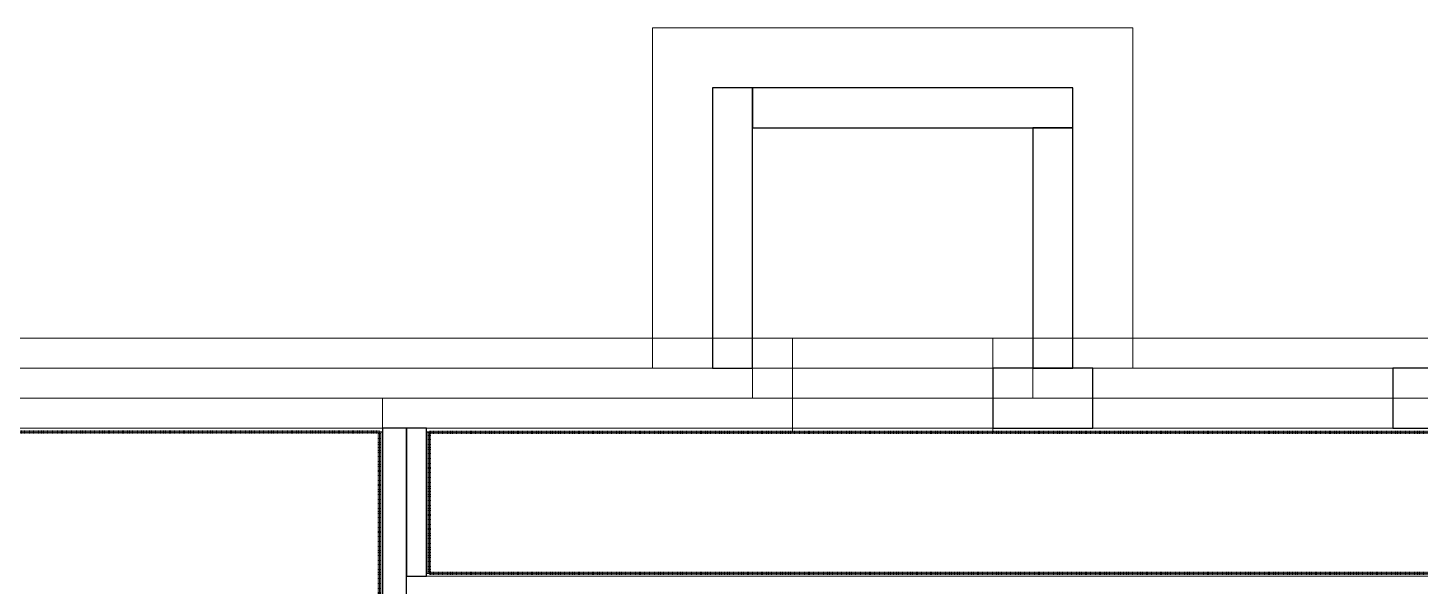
# Model space of a CAD drawing. Header units: millimetres. Extents: x -5300 to 98858, y -5196 to 93886.
# Drawn here: x 28428 to 35386, y 51560 to 54350 of the extents above; entities that cross this region are included whole.
import ezdxf

# ---------------------------------------------------------------- set-up
doc = ezdxf.new("R2010")
doc.units = ezdxf.units.MM
doc.linetypes.add('Штрих', pattern=[6.35, 3.175, -3.175])
doc.linetypes.add('Штрих_2_', pattern=[6.35, 3.175, -3.175])
for name, color, linetype, lineweight, true_color in [('_Разделитель помещений_', 4, 'Штрих', 70, 0x00ffff), ('Колонны', 7, 'Continuous', 18, 0x7f7f7f), ('Обобщенные модели', 7, 'Continuous', 18, 0x7f7f7f), ('Перекрытия', 7, 'Continuous', 18, 0x7f7f7f), ('Стены', 7, 'Continuous', 18, 0x7f7f7f), ('Стены разрез', 7, 'Continuous', 50, 0x7f7f7f)]:
    doc.layers.add(name, color=color, linetype=linetype, lineweight=lineweight, true_color=true_color)
doc.layers.add('Генплан', color=7, linetype='Continuous', lineweight=9)

# ---------------------------------------------------------------- blocks, each defined once
blk = doc.blocks.new('ПЕР-003 - ПЕР-003-240210-Подвал')
at = {"layer": 'Перекрытия', "color": 254, "true_color": 0xd4d4d4}
for p, q in [((58150, 52650), (15650, 52650)), ((15650, 52650), (58150, 52650))]:
    blk.add_line(p, q, dxfattribs=at)
blk = doc.blocks.new('СТН-03 127417 - СТН-03 2-245353-Подвал')
at = {"layer": 'Стены', "color": 254, "true_color": 0xd4d4d4}
blk.add_line((22890, 52500), (39000, 52500), dxfattribs=at)
blk = doc.blocks.new('СТН-03 127417 - СТН-03-245346-Подвал')
at = {"layer": 'Стены', "color": 254, "true_color": 0xd4d4d4}
for p, q in [((22990, 52800), (31849.999959, 52800)), ((22990, 52800), (38850, 52800)), ((22990, 52800), (38850, 52800)), ((31849.999959, 52800), (31549.999959, 52800)), ((31549.999959, 52800), (31549.999959, 52800)), ((31549.999959, 52800), (31849.999959, 52800)), ((31549.999959, 52800), (31849.999959, 52800)), ((31549.999959, 52650), (31549.999959, 52800)), ((31549.999959, 52800), (31549.999959, 52800)), ((31549.999959, 52800), (31549.999959, 52650)), ((31549.999959, 52650), (31549.999959, 52800)), ((31849.999959, 52800), (31549.999959, 52800)), ((31549.999959, 52800), (31549.999959, 52650)), ((32049.999959, 52800), (31849.999959, 52800)), ((31849.999959, 52800), (31849.999959, 52800)), ((31849.999959, 52800), (31849.999959, 52800)), ((31849.999959, 52650), (31849.999959, 52800)), ((31849.999959, 52800), (31849.999959, 52800)), ((31849.999959, 52650), (31849.999959, 52800)), ((31849.999959, 52800), (31849.999959, 52650)), ((31849.999959, 52650), (31849.999959, 52800)), ((31849.999959, 52800), (31849.999959, 52650)), ((31849.999959, 52650), (31849.999959, 52800)), ((31849.999959, 52800), (31849.999959, 52800)), ((32049.999959, 52800), (31849.999959, 52800)), ((31849.999959, 52800), (31849.999959, 52650)), ((32250, 52800), (32049.999959, 52800)), ((32049.999959, 52800), (32049.999959, 52800)), ((32049.999959, 52650), (32049.999959, 52800)), ((32049.999959, 52650), (32049.999959, 52800)), ((32049.999959, 52800), (32049.999959, 52800)), ((32049.999959, 52800), (32049.999959, 52650)), ((32250, 52800), (32049.999959, 52800)), ((32049.999959, 52800), (32049.999959, 52650)), ((32250, 52800), (32049.999959, 52800)), ((32049.999959, 52800), (32049.999959, 52800)), ((33449.999959, 52800), (32049.999959, 52800)), ((32049.999959, 52650), (32049.999959, 52800)), ((32049.999959, 52800), (32250, 52800)), ((32049.999959, 52800), (32049.999959, 52650)), ((32049.999959, 52800), (32049.999959, 52650)), ((32049.999959, 52800), (32049.999959, 52800)), ((32250, 52800), (32250, 52800)), ((33250, 52800), (32250, 52800)), ((33250, 52800), (32250, 52800)), ((32250, 52800), (32250, 52650)), ((32250, 52650), (32250, 52800)), ((32250, 52800), (32250, 52800)), ((32250, 52800), (32250, 52650)), ((32250, 52650), (32250, 52800)), ((32250, 52800), (32250, 52800)), ((33250, 52800), (32250, 52800)), ((32250, 52800), (32250, 52800)), ((32250, 52800), (32250, 52650)), ((32250, 52650), (32250, 52800)), ((32250, 52800), (32250, 52650)), ((32250, 52800), (33250, 52800)), ((32250, 52650), (32250, 52800)), ((33449.999959, 52800), (33250, 52800)), ((33250, 52800), (33250, 52800)), ((33250, 52650), (33250, 52800)), ((33250, 52650), (33250, 52800)), ((33250, 52800), (33250, 52800)), ((33250, 52800), (33250, 52650)), ((33250, 52800), (33250, 52650)), ((33449.999959, 52800), (33250, 52800)), ((33449.999959, 52800), (33250, 52800)), ((33250, 52800), (33250, 52800)), ((33250, 52650), (33250, 52800)), ((33250, 52800), (33449.999959, 52800)), ((33250, 52800), (33250, 52800)), ((33250, 52800), (33250, 52650)), ((33250, 52650), (33250, 52800)), ((33250, 52800), (33250, 52650)), ((33649.999959, 52800), (33449.999959, 52800)), ((33449.999959, 52800), (33449.999959, 52800)), ((33449.999959, 52650), (33449.999959, 52800)), ((33449.999959, 52800), (33449.999959, 52650)), ((33449.999959, 52650), (33449.999959, 52800)), ((33449.999959, 52800), (33449.999959, 52800)), ((33649.999959, 52800), (33449.999959, 52800)), ((33449.999959, 52800), (33449.999959, 52650)), ((33449.999959, 52800), (33449.999959, 52800)), ((33449.999959, 52650), (33449.999959, 52800)), ((33449.999959, 52800), (33449.999959, 52800)), ((33449.999959, 52650), (33449.999959, 52800)), ((33449.999959, 52800), (33449.999959, 52650)), ((33649.999959, 52800), (38850, 52800)), ((33649.999959, 52800), (33649.999959, 52800)), ((33649.999959, 52800), (33949.999959, 52800)), ((33949.999959, 52800), (33649.999959, 52800)), ((33649.999959, 52800), (33649.999959, 52800)), ((33649.999959, 52650), (33649.999959, 52800)), ((33649.999959, 52650), (33649.999959, 52800)), ((33649.999959, 52800), (33649.999959, 52800)), ((33649.999959, 52800), (33649.999959, 52650)), ((33949.999959, 52800), (33649.999959, 52800)), ((33649.999959, 52800), (33649.999959, 52650)), ((33649.999959, 52800), (33949.999959, 52800)), ((33649.999959, 52650), (33649.999959, 52800)), ((33649.999959, 52800), (33649.999959, 52650)), ((33649.999959, 52800), (33649.999959, 52650)), ((33649.999959, 52800), (33649.999959, 52800)), ((33949.999959, 52800), (33949.999959, 52800)), ((33949.999959, 52650), (33949.999959, 52800)), ((33949.999959, 52800), (33949.999959, 52800)), ((33949.999959, 52800), (33949.999959, 52650)), ((33949.999959, 52650), (33949.999959, 52800)), ((33949.999959, 52800), (33949.999959, 52650)), ((38850, 52650), (22990, 52650)), ((22990, 52650), (31849.999959, 52650)), ((22990, 52650), (38850, 52650)), ((33250, 52650), (27750, 52650)), ((33250, 52650), (27750, 52650)), ((27750, 52650), (33250, 52650)), ((31849.999959, 52650), (31549.999959, 52650)), ((31549.999959, 52650), (31549.999959, 52650)), ((31549.999959, 52650), (31849.999959, 52650)), ((31849.999959, 52650), (31549.999959, 52650)), ((31549.999959, 52650), (31549.999959, 52650)), ((31549.999959, 52650), (31849.999959, 52650)), ((31849.999959, 52650), (31849.999959, 52650)), ((31849.999959, 52650), (31849.999959, 52650)), ((31849.999959, 52650), (32049.999959, 52650)), ((32049.999959, 52650), (31849.999959, 52650)), ((31849.999959, 52650), (31849.999959, 52650)), ((31849.999959, 52650), (31849.999959, 52650)), ((32049.999959, 52650), (32049.999959, 52650)), ((32049.999959, 52650), (32250, 52650)), ((32250, 52650), (32049.999959, 52650)), ((32049.999959, 52650), (32049.999959, 52650)), ((32250, 52650), (32049.999959, 52650)), ((32049.999959, 52650), (32049.999959, 52650)), ((32049.999959, 52650), (33449.999959, 52650)), ((32049.999959, 52650), (32049.999959, 52650)), ((32049.999959, 52650), (32250, 52650)), ((32250, 52650), (33250, 52650)), ((32250, 52650), (32250, 52650)), ((32250, 52650), (32250, 52650)), ((33250, 52650), (32250, 52650)), ((32250, 52650), (32250, 52650)), ((33250, 52650), (32250, 52650)), ((32250, 52650), (32250, 52650)), ((32250, 52650), (33250, 52650)), ((32250, 52650), (33250, 52650)), ((32250, 52350), (32250, 52650)), ((32250, 52650), (33250, 52650)), ((33250, 52650), (32250, 52650)), ((32250, 52650), (32250, 52650)), ((32250, 52650), (32250, 52650)), ((32250, 52650), (32250, 52350)), ((32250, 52350), (32250, 52650)), ((33250, 52650), (32250, 52650)), ((32250, 52650), (32250, 52350)), ((33250, 52650), (33250, 52650)), ((33250, 52650), (33449.999959, 52650)), ((33449.999959, 52650), (33250, 52650)), ((33250, 52650), (33250, 52650)), ((33449.999959, 52650), (33250, 52650)), ((33250, 52650), (33250, 52650)), ((33250, 52650), (33250, 52650)), ((33250, 52650), (33449.999959, 52650)), ((33250, 52350), (33250, 52650)), ((33250, 52650), (33250, 52650)), ((33250, 52350), (33250, 52650)), ((33250, 52650), (33250, 52350)), ((33250, 52650), (33250, 52650)), ((33250, 52650), (33250, 52650)), ((33250, 52350), (33250, 52650)), ((33250, 52650), (33250, 52350)), ((33250, 52350), (33250, 52650)), ((33250, 52650), (33250, 52650)), ((33250, 52650), (33250, 52350)), ((33449.999959, 52650), (33449.999959, 52650)), ((33449.999959, 52650), (33649.999959, 52650)), ((33649.999959, 52650), (33449.999959, 52650)), ((33449.999959, 52650), (33449.999959, 52650)), ((33449.999959, 52650), (33449.999959, 52650)), ((33449.999959, 52650), (33449.999959, 52650)), ((33649.999959, 52650), (33649.999959, 52650)), ((33649.999959, 52650), (33949.999959, 52650)), ((33949.999959, 52650), (33649.999959, 52650)), ((33649.999959, 52650), (33649.999959, 52650)), ((33649.999959, 52650), (38850, 52650)), ((33649.999959, 52650), (33649.999959, 52650)), ((33649.999959, 52650), (33949.999959, 52650)), ((33949.999959, 52650), (33649.999959, 52650)), ((33649.999959, 52650), (33649.999959, 52650)), ((33750, 52650), (33750, 52650)), ((35250, 52650), (33750, 52650)), ((35250, 52650), (33750, 52650)), ((33750, 52650), (33750, 52650)), ((33750, 52650), (33750, 52350)), ((33750, 52650), (33750, 52350)), ((33750, 52350), (33750, 52650)), ((33750, 52650), (35250, 52650)), ((33949.999959, 52650), (33949.999959, 52650)), ((33949.999959, 52650), (33949.999959, 52650)), ((35250, 52650), (35250, 52650)), ((35250, 52650), (35250, 52650)), ((35250, 52350), (35250, 52650)), ((35250, 52350), (35250, 52650)), ((35250, 52650), (35250, 52350)), ((30200, 52350), (27470, 52350)), ((30200, 52350), (27470, 52350)), ((27470, 52350), (30200, 52350)), ((30200, 52330), (27470, 52330)), ((27470, 52330), (30200, 52330)), ((27470, 52330), (30200, 52330)), ((27750, 52350), (33250, 52350)), ((27750, 52350), (33250, 52350)), ((33250, 52350), (27750, 52350)), ((30200, 52350), (30200, 52350)), ((30200, 52350), (30200, 52350)), ((30200, 52330), (30200, 52350)), ((30200, 52330), (30200, 52350)), ((30200, 52350), (30200, 52330)), ((30200, 52330), (30200, 52330)), ((30200, 52330), (30200, 52330)), ((30420, 52349.999912), (30420, 52350)), ((30420, 52350), (30420, 52330)), ((30420, 52330), (30420, 52350)), ((30420, 52350), (38600, 52350)), ((38600, 52350), (30420, 52350)), ((30420, 52350), (30420, 52349.999912)), ((30420, 52349.999912), (30420, 52330)), ((38600, 52349.999912), (30420, 52349.999912)), ((30420, 52330), (30420, 52330)), ((30420, 52330), (38600, 52330)), ((30420, 52330), (38600, 52330)), ((30420, 52330), (30420, 52330)), ((38600, 52330), (30420, 52330)), ((33250, 52350), (32250, 52350)), ((32250, 52350), (33250, 52350)), ((33250, 52350), (32250, 52350)), ((32250, 52350), (32250, 52350)), ((32250, 52350), (32250, 52350)), ((32250, 52350), (33250, 52350)), ((32250, 52350), (32250, 52350)), ((32250, 52350), (32250, 52330)), ((32250, 52330), (32250, 52350)), ((32250, 52350), (33250, 52350)), ((32250, 52330), (32250, 52350)), ((33250, 52350), (32250, 52350)), ((32250, 52350), (32250, 52330)), ((32250, 52349.999968), (33250, 52349.999968)), ((32250, 52349.999933), (32250, 52349.999968)), ((33250, 52349.999933), (32250, 52349.999933)), ((32250, 52330), (32250, 52330)), ((32250, 52330), (33250, 52330)), ((33250, 52330), (32250, 52330)), ((32250, 52330), (32250, 52330)), ((33250, 52330), (32250, 52330)), ((32250, 52330), (33250, 52330)), ((33250, 52350), (33250, 52350)), ((33250, 52350), (33250, 52350)), ((33250, 52350), (33250, 52350)), ((33250, 52350), (33250, 52350)), ((33250, 52350), (33250, 52330)), ((33250, 52350), (33250, 52350)), ((33250, 52350), (33250, 52330)), ((33250, 52330), (33250, 52350)), ((33250, 52330), (33250, 52350)), ((33250, 52349.999968), (33250, 52349.999933)), ((33250, 52330), (33250, 52330)), ((33250, 52330), (33250, 52330)), ((33750, 52350), (33750, 52350)), ((35250, 52350), (33750, 52350)), ((33750, 52350), (33750, 52350)), ((33750, 52350), (35250, 52350)), ((33750, 52350), (35250, 52350)), ((35250, 52350), (35250, 52350)), ((35250, 52350), (35250, 52350))]:
    blk.add_line(p, q, dxfattribs=at)
blk = doc.blocks.new('СТН-03 127417 - СТН-03 127417-245350-Подвал')
for name in ['СТН-03 127417 - СТН-03-245346-Подвал', 'СТН-03 127417 - СТН-03 2-245353-Подвал']:
    blk.add_blockref(name, (0, 0))
blk = doc.blocks.new('СТВ_Перегородка_Кирпич 209118 - СТВ_Перегородка_Кирпич 2-248406-Подвал')
at = {"layer": 'Стены', "color": 254, "true_color": 0xd4d4d4}
blk.add_line((30200, 51510), (30200, 52500), dxfattribs=at)
blk = doc.blocks.new('СТВ_Перегородка_Кирпич 209118 - СТВ_Перегородка_Кирпич 209118-248403-Подвал')
at = {"layer": 'Стены', "color": 254, "true_color": 0xd4d4d4}
for p, q in [((30185, 52330), (30185, 52330)), ((30200, 52350), (30200, 52350)), ((30200, 52330), (30200, 52330)), ((30320, 52350), (30320, 52350)), ((30320, 52350), (30320, 52350)), ((30420, 52350), (30420, 52350)), ((30420, 52330), (30420, 52330)), ((30435, 52330), (30435, 52330)), ((30320, 51610), (30320, 51610)), ((30420, 51625), (30420, 51625)), ((30420, 51610), (30420, 51610)), ((30435, 51625), (30435, 51625)), ((30200, 51510), (30200, 51510)), ((30320, 51510), (30320, 51510)), ((30185, 51390), (30185, 51390)), ((30200, 51390), (30200, 51390))]:
    blk.add_line(p, q, dxfattribs=at)
at = {"layer": 'Стены разрез', "color": 254, "lineweight": 25, "true_color": 0xd4d4d4}
for p, q in [((30200, 52330), (30185, 52330)), ((30185, 52330), (30185, 51390)), ((30320, 52350), (30200, 52350)), ((30200, 52350), (30200, 51510)), ((30200, 51390), (30200, 52330)), ((30420, 52350), (30320, 52350)), ((30320, 52350), (30320, 51610)), ((30320, 51510), (30320, 52350)), ((30420, 51610), (30420, 52350)), ((30435, 52330), (30420, 52330)), ((30420, 52330), (30420, 51625)), ((30435, 51625), (30435, 52330)), ((30320, 51610), (30420, 51610)), ((30420, 51625), (30435, 51625)), ((30200, 51510), (30320, 51510)), ((30185, 51390), (30200, 51390))]:
    blk.add_line(p, q, dxfattribs=at)
blk.add_blockref('СТВ_Перегородка_Кирпич 209118 - СТВ_Перегородка_Кирпич 2-248406-Подвал', (0, 0))
blk = doc.blocks.new('СТВ_Перегородка_Кирпич 210165 - СТВ_Перегородка_Кирпич-248445-Подвал')
at = {"layer": 'Стены', "color": 254, "true_color": 0xd4d4d4}
for p, q in [((30320, 51510), (30320, 51610)), ((30320, 51610), (39030, 51610)), ((30320, 51610), (30320, 51610)), ((30320, 51610), (30320, 51510)), ((30320, 51610), (30320, 51510)), ((30320, 51610), (30320, 51610)), ((30320, 51610), (39030, 51610)), ((30320, 51610), (39030, 51610)), ((30420, 51625), (30420, 51625)), ((30420, 51625), (30420, 51610)), ((30420, 51625), (30420, 51610)), ((30420, 51610), (30420, 51625)), ((30420, 51625), (38930, 51625)), ((38930, 51625), (30420, 51625)), ((30420, 51625), (30420, 51625)), ((38930, 51625), (30420, 51625)), ((30420, 51610), (30420, 51610)), ((30420, 51610), (38930, 51610)), ((30420, 51610), (38930, 51610)), ((30420, 51610), (30420, 51610)), ((38930, 51610), (30420, 51610))]:
    blk.add_line(p, q, dxfattribs=at)
blk = doc.blocks.new('СТВ_Перегородка_Кирпич 210165 - СТВ_Перегородка_Кирпич 210165-248449-Подвал')
blk.add_blockref('СТВ_Перегородка_Кирпич 210165 - СТВ_Перегородка_Кирпич-248445-Подвал', (0, 0))
blk = doc.blocks.new('СТН-06 227795 - СТН-06 2-249065-Подвал')
at = {"layer": 'Стены', "color": 254, "true_color": 0xd4d4d4}
blk.add_line((33450, 53850), (33450, 52500), dxfattribs=at)
blk = doc.blocks.new('СТН-06 227795 - СТН-06 227795-249062-Подвал')
at = {"layer": 'Стены', "color": 254, "true_color": 0xd4d4d4}
for p, q in [((33450, 53850), (33450, 53850)), ((33450, 53850), (33450, 52650)), ((33650, 53850), (33450, 53850)), ((33450, 53850), (33450, 53850)), ((33650, 53850), (33650, 53850)), ((33650, 52650), (33650, 53850)), ((33650, 53850), (33650, 53850)), ((33450, 52650), (33450, 52650)), ((33450, 52650), (33650, 52650)), ((33450, 52650), (33450, 52650)), ((33650, 52650), (33650, 52650)), ((33650, 52650), (33650, 52650))]:
    blk.add_line(p, q, dxfattribs=at)
at = {"layer": 'Стены разрез', "color": 254, "lineweight": 25, "true_color": 0xd4d4d4}
for p, q in [((33650, 53850), (33450, 53850)), ((33450, 53850), (33450, 52650)), ((33650, 52650), (33650, 53850)), ((33450, 52650), (33650, 52650))]:
    blk.add_line(p, q, dxfattribs=at)
blk.add_blockref('СТН-06 227795 - СТН-06 2-249065-Подвал', (0, 0))
blk = doc.blocks.new('СТН-04 236635 - СТН-04 2-249223-Подвал')
at = {"layer": 'Стены', "color": 254, "true_color": 0xd4d4d4}
blk.add_line((32050, 52500), (32050, 53850), dxfattribs=at)
blk = doc.blocks.new('СТН-04 236635 - СТН-04 236635-249220-Подвал')
at = {"layer": 'Стены', "color": 254, "true_color": 0xd4d4d4}
for p, q in [((31850, 54050), (31850, 54050)), ((32050, 54050), (31850, 54050)), ((31850, 54050), (31850, 52650)), ((31850, 54050), (31850, 54050)), ((32050, 54050), (32050, 54050)), ((32050, 52650), (32050, 54050)), ((32050, 54050), (32050, 54050)), ((31850, 52650), (31850, 52650)), ((31850, 52650), (32050, 52650)), ((31850, 52650), (31850, 52650)), ((32050, 52650), (32050, 52650)), ((32050, 52650), (32050, 52650))]:
    blk.add_line(p, q, dxfattribs=at)
at = {"layer": 'Стены разрез', "color": 254, "lineweight": 25, "true_color": 0xd4d4d4}
for p, q in [((31850, 54050), (31850, 52650)), ((32050, 54050), (31850, 54050)), ((32050, 52650), (32050, 54050)), ((31850, 52650), (32050, 52650))]:
    blk.add_line(p, q, dxfattribs=at)
blk.add_blockref('СТН-04 236635 - СТН-04 2-249223-Подвал', (0, 0))
blk = doc.blocks.new('СТН-05 236799 - СТН-05 2-249246-Подвал')
at = {"layer": 'Стены', "color": 254, "true_color": 0xd4d4d4}
blk.add_line((32050, 53850), (33450, 53850), dxfattribs=at)
blk = doc.blocks.new('СТН-05 236799 - СТН-05 236799-249243-Подвал')
at = {"layer": 'Стены', "color": 254, "true_color": 0xd4d4d4}
for p, q in [((32050, 54050), (32050, 54050)), ((33650, 54050), (32050, 54050)), ((32050, 54050), (32050, 53850)), ((32050, 54050), (32050, 54050)), ((33650, 54050), (33650, 54050)), ((33650, 53850), (33650, 54050)), ((33650, 54050), (33650, 54050)), ((32050, 53850), (32050, 53850)), ((32050, 53850), (33650, 53850)), ((32050, 53850), (32050, 53850)), ((33650, 53850), (33650, 53850)), ((33650, 53850), (33650, 53850))]:
    blk.add_line(p, q, dxfattribs=at)
at = {"layer": 'Стены разрез', "color": 254, "lineweight": 25, "true_color": 0xd4d4d4}
for p, q in [((32050, 54050), (32050, 53850)), ((33650, 54050), (32050, 54050)), ((33650, 53850), (33650, 54050)), ((32050, 53850), (33650, 53850))]:
    blk.add_line(p, q, dxfattribs=at)
blk.add_blockref('СТН-05 236799 - СТН-05 2-249246-Подвал', (0, 0))
blk = doc.blocks.new('ВЫРЕЗ ОКОН-002 239652 - ВЫРЕЗ ОКОН-002 239652-249622-Подвал')
at = {"layer": 'Перекрытия', "color": 254, "true_color": 0xd4d4d4}
for p, q in [((31550, 54350), (31550, 52650)), ((33950, 54350), (31550, 54350)), ((31550, 54350), (33950, 54350)), ((31550, 52650), (31550, 54350)), ((31550, 54350), (31550, 54350)), ((33950, 52650), (33950, 54350)), ((33950, 54350), (33950, 52650)), ((33950, 54350), (33950, 54350)), ((31550, 52650), (33950, 52650)), ((33950, 52650), (31550, 52650)), ((31550, 52650), (31550, 52650)), ((33950, 52650), (33950, 52650))]:
    blk.add_line(p, q, dxfattribs=at)
blk = doc.blocks.new('ПОТ-4_4_1 244580 - ПОТ-4_4_1 244580-249968-Подвал')
at = {"layer": 'Обобщенные модели', "color": 254, "true_color": 0xd4d4d4}
for p, q in [((38930, 52350), (30420, 52350)), ((30420, 52350), (30420, 51610)), ((30420, 51610), (30420, 52350)), ((30420, 52350), (38930, 52350)), ((30420, 52350), (30420, 52350)), ((30420, 51610), (38930, 51610)), ((38930, 51610), (30420, 51610)), ((30420, 51610), (30420, 51610))]:
    blk.add_line(p, q, dxfattribs=at)
blk = doc.blocks.new('Местность - Местность-379060-Подвал')
at = {"layer": 'Генплан', "color": 253, "true_color": 0xaaaaaa}
for p, q in [((21500, 52800), (38700, 52800)), ((21500, 52800), (38700, 52800)), ((38700, 52800), (21500, 52800))]:
    blk.add_line(p, q, dxfattribs=at)
blk = doc.blocks.new('Местность - Местность-379064-Подвал')
blk.add_blockref('Местность - Местность-379060-Подвал', (0, 0))
blk = doc.blocks.new('Железобетон - Колонны 500 x 300 111124 - Железобетон - Колонны 500 x 300 111124-385139-Подвал')
at = {"layer": 'Колонны', "color": 254, "lineweight": 25, "true_color": 0xd4d4d4}
for p, q in [((250, 150), (-250, 150)), ((-250, 150), (-250, -150)), ((250, -150), (250, 150)), ((-250, -150), (250, -150))]:
    blk.add_line(p, q, dxfattribs=at)
at = {"layer": 'Колонны', "color": 254, "true_color": 0xd4d4d4}
for p, q in [((-250, 150), (-250, 150)), ((250, 150), (250, 150)), ((-250, -150), (-250, -150)), ((250, -150), (250, -150))]:
    blk.add_line(p, q, dxfattribs=at)
blk = doc.blocks.new('Железобетон - Колонны 500 x 300 111025 - Железобетон - Колонны 500 x 300 111025-385128-Подвал')
at = {"layer": 'Колонны', "color": 254, "lineweight": 25, "true_color": 0xd4d4d4}
for p, q in [((250, 150), (-250, 150)), ((-250, 150), (-250, -150)), ((250, -150), (250, 150)), ((-250, -150), (250, -150))]:
    blk.add_line(p, q, dxfattribs=at)
at = {"layer": 'Колонны', "color": 254, "true_color": 0xd4d4d4}
for p, q in [((-250, 150), (-250, 150)), ((250, 150), (250, 150)), ((-250, -150), (-250, -150)), ((250, -150), (250, -150))]:
    blk.add_line(p, q, dxfattribs=at)

msp = doc.modelspace()

# ---------------------------------------------------------------- linework, layer by layer
at = {"layer": '_Разделитель помещений_', "color": 131, "linetype": 'Штрих_2_', "true_color": 0xaaffff}
for p, q in [((30185, 52330), (27485, 52330)), ((30185, 51375), (30185, 52330)), ((30435, 52330), (38915, 52330)), ((30435, 51625), (30435, 52330)), ((30435, 51625), (38915, 51625))]:
    msp.add_line(p, q, dxfattribs=at)
at = {"layer": 'Перекрытия', "color": 254, "true_color": 0xd4d4d4}
for p, q in [((15650, 52650), (58150, 52650)), ((58150, 52650), (15650, 52650))]:
    msp.add_line(p, q, dxfattribs=at)

# ---------------------------------------------------------------- block references
at = {"layer": 'Генплан', "color": 253, "true_color": 0xaaaaaa}
msp.add_blockref('Местность - Местность-379064-Подвал', (0, 0), dxfattribs=at)
at = {"layer": 'Колонны', "color": 254, "true_color": 0xd4d4d4}
for name, p in [('Железобетон - Колонны 500 x 300 111025 - Железобетон - Колонны 500 x 300 111025-385128-Подвал', (33500, 52500)), ('Железобетон - Колонны 500 x 300 111124 - Железобетон - Колонны 500 x 300 111124-385139-Подвал', (35500, 52500))]:
    msp.add_blockref(name, p, dxfattribs=at)
at = {"layer": 'Обобщенные модели', "color": 254, "true_color": 0xd4d4d4}
msp.add_blockref('ПОТ-4_4_1 244580 - ПОТ-4_4_1 244580-249968-Подвал', (0, 0), dxfattribs=at)
at = {"layer": 'Перекрытия', "color": 254, "true_color": 0xd4d4d4}
for name in ['ПЕР-003 - ПЕР-003-240210-Подвал', 'ВЫРЕЗ ОКОН-002 239652 - ВЫРЕЗ ОКОН-002 239652-249622-Подвал']:
    msp.add_blockref(name, (0, 0), dxfattribs=at)
at = {"layer": 'Стены', "color": 254, "true_color": 0xd4d4d4}
for name in ['СТН-04 236635 - СТН-04 236635-249220-Подвал', 'СТН-05 236799 - СТН-05 236799-249243-Подвал', 'СТН-06 227795 - СТН-06 227795-249062-Подвал', 'СТН-03 127417 - СТН-03 127417-245350-Подвал', 'СТВ_Перегородка_Кирпич 209118 - СТВ_Перегородка_Кирпич 209118-248403-Подвал', 'СТВ_Перегородка_Кирпич 210165 - СТВ_Перегородка_Кирпич 210165-248449-Подвал']:
    msp.add_blockref(name, (0, 0), dxfattribs=at)

doc.saveas('drawing.dxf')
